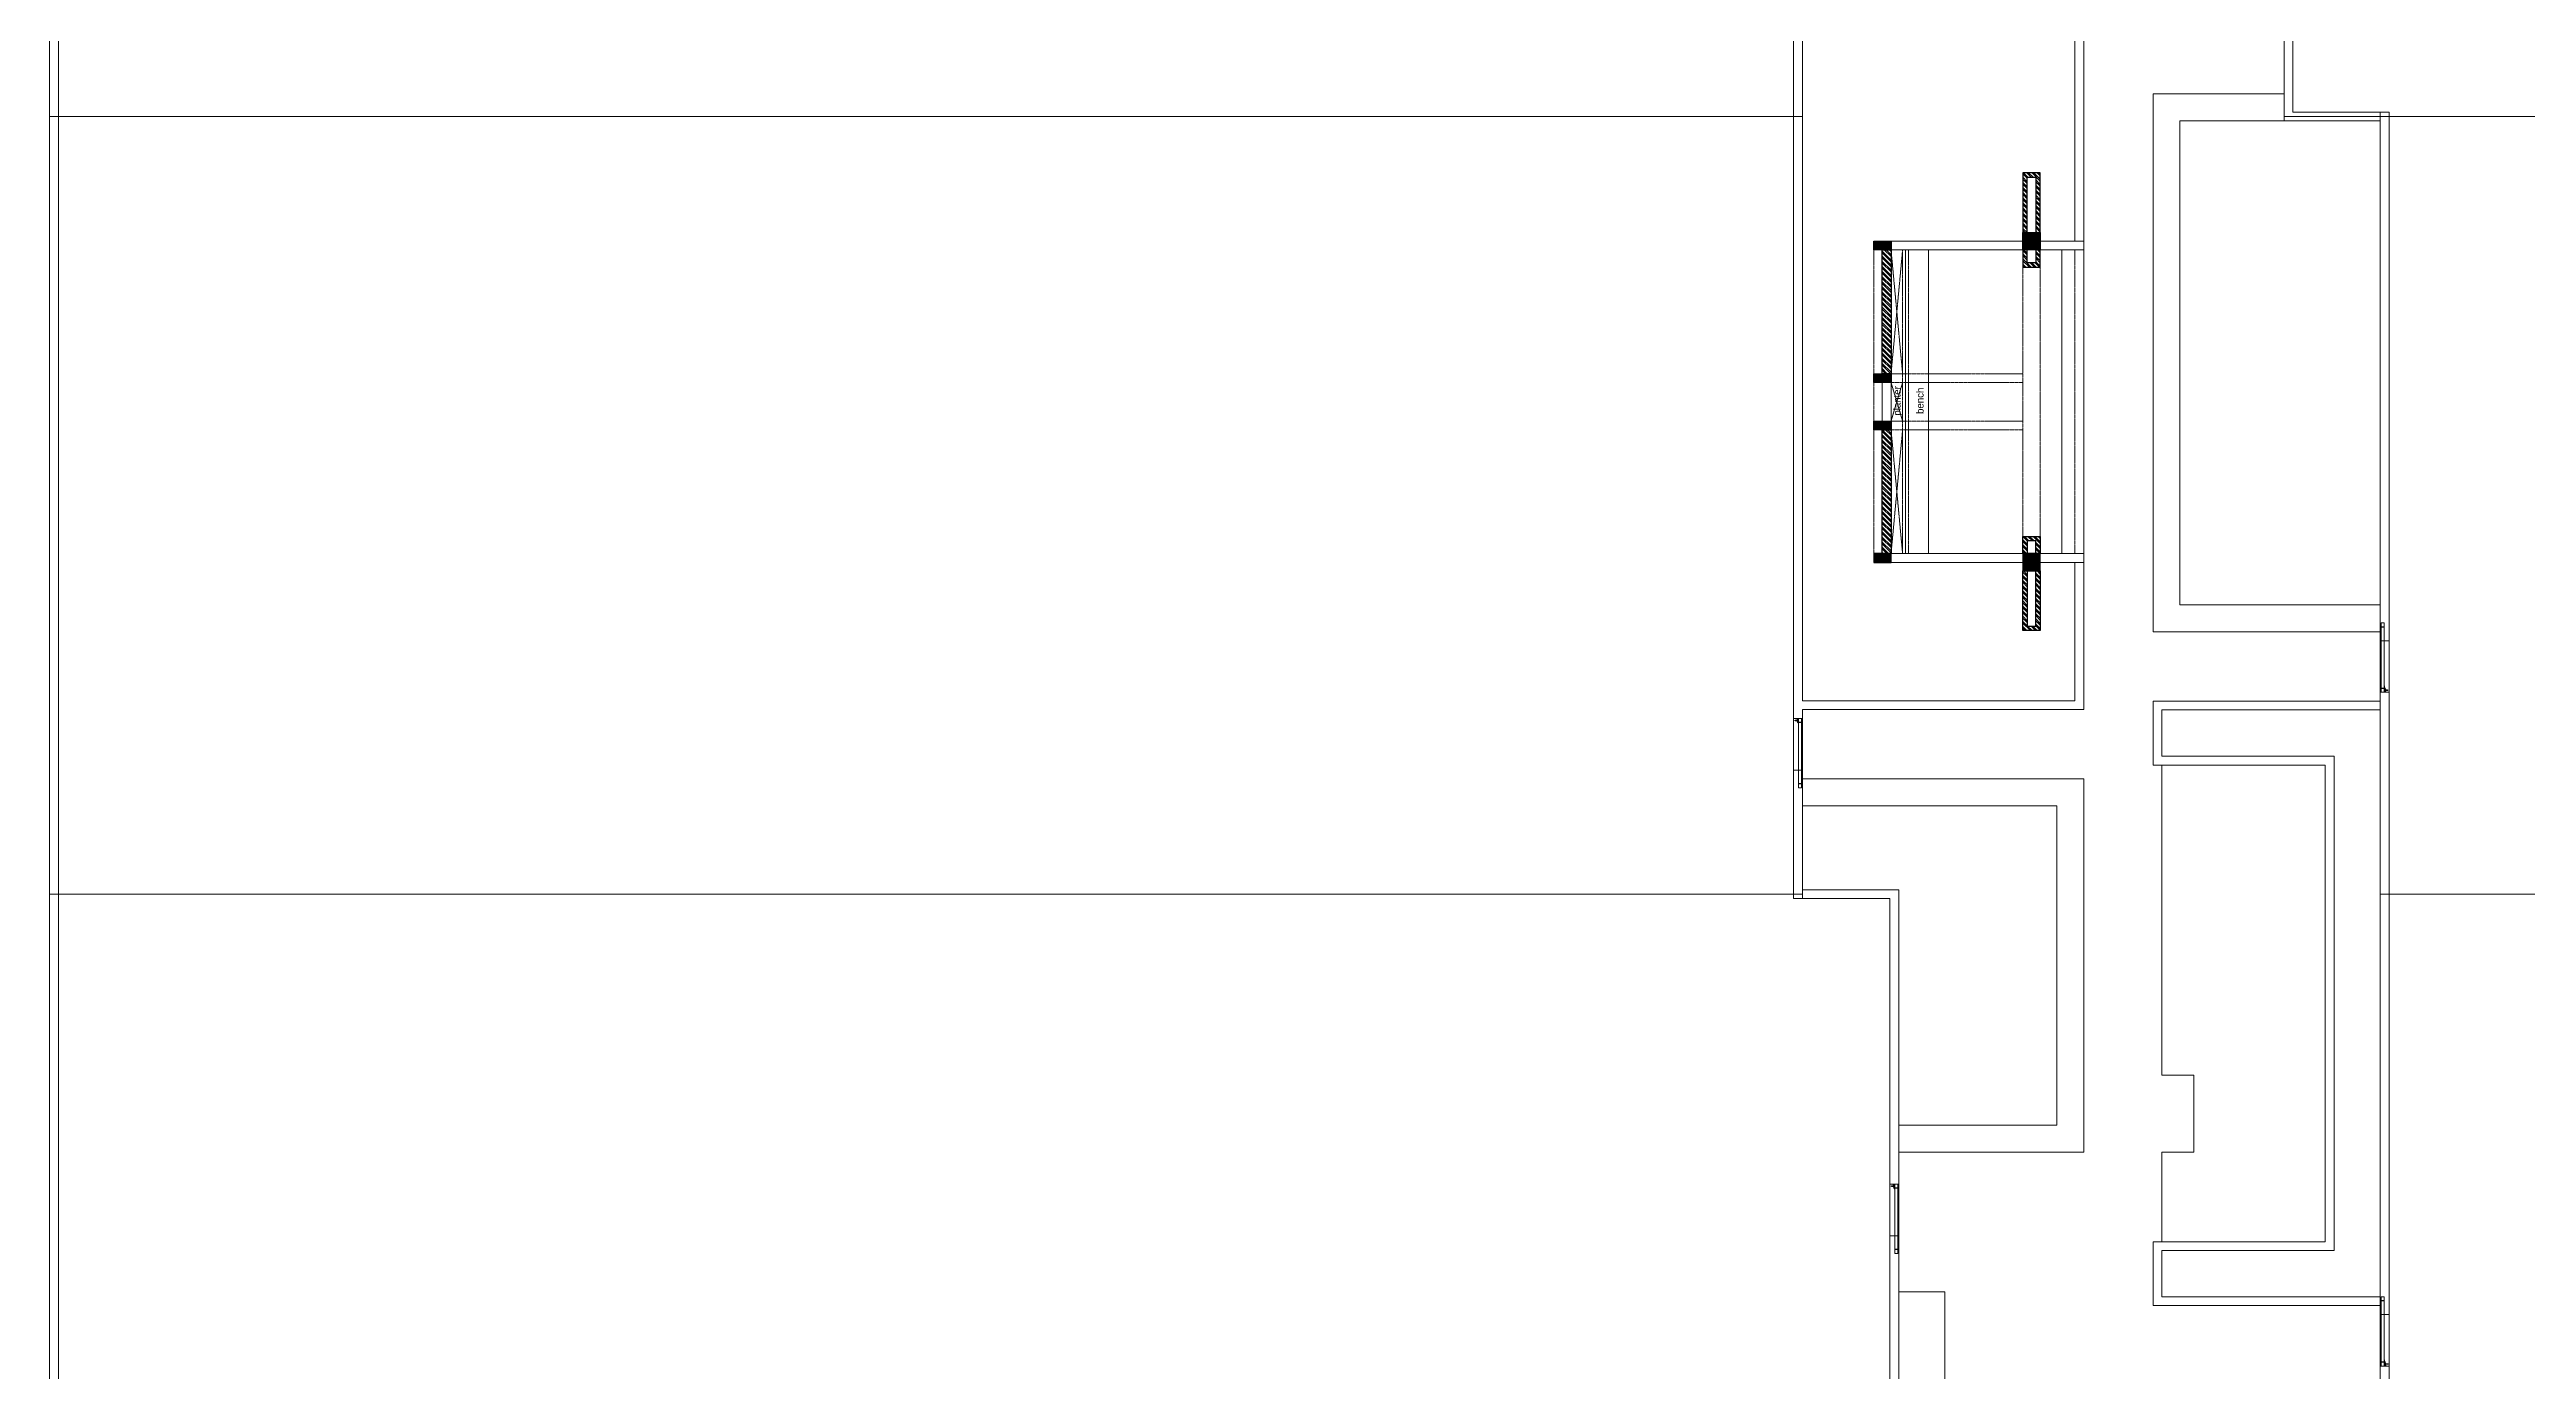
# Model space of a CAD drawing. Header units: metres. Extents: x 5205117 to 5948571, y 646915 to 1143748.
# Drawn here: x 5289847 to 5354140, y 934355 to 968665 of the extents above; entities that cross this region are included whole.
import ezdxf

# ---------------------------------------------------------------- set-up
doc = ezdxf.new("R2010")
doc.units = ezdxf.units.M
doc.header["$MEASUREMENT"] = 0
doc.linetypes.add('CONTINOUS', pattern=[0])
doc.linetypes.add('DASHED', pattern=[0.75, 0.5, -0.25])
for name, color, linetype, lineweight in [('A -Text-3', 20, 'Continuous', 0), ('A-Beam line', 2, 'DASHED', 5), ('A-Column', 191, 'CONTINOUS', 30), ('A-Cutout Above', 220, 'DASHED', 5), ('A-Door', 3, 'Continuous', 15), ('A-Elevation 1', 4, 'Continuous', 13), ('A-Elevation 2', 163, 'Continuous', 9), ('A-Elevation 3', 251, 'Continuous', 5), ('A-Wall', 34, 'Continuous', 30), ('H-Column', 191, 'Continuous', 5), ('H-Wall hatch', 33, 'Continuous', 0), ('PLOT', 7, 'Continuous', 5), ('road', 7, 'Continuous', 9)]:
    doc.layers.add(name, color=color, linetype=linetype, lineweight=lineweight)
doc.styles.get("Standard").update_dxf_attribs({"font": 'GOTHIC.TTF'})

# ---------------------------------------------------------------- blocks, each defined once
blk = doc.blocks.new('A$C7DF671ED')
at = {"layer": 'A-Door'}
for p, q in [((-8, 1699), (-9, 1698)), ((-9, 1698), (-9, 1697)), ((-9, 1697), (-9, 1696)), ((-9, 1696), (-9, 1695)), ((-9, 1695), (-9, 1693)), ((-9, 1693), (-8, 1693)), ((-7, 1700), (-8, 1699)), ((-7, 1698), (-8, 1698)), ((-8, 1698), (-8, 1698)), ((-8, 1698), (-8, 1697)), ((-8, 1697), (-8, 1697)), ((-8, 1697), (-8, 1697)), ((-8, 1697), (-8, 1697)), ((-8, 1697), (-8, 1696)), ((-8, 1696), (-8, 1696)), ((-8, 1696), (-8, 1695)), ((-8, 1696), (-8, 1696)), ((-8, 1696), (-8, 1696)), ((-8, 1696), (-8, 1696)), ((-8, 1695), (-8, 1695)), ((-8, 1695), (-8, 1695)), ((-8, 1695), (-8, 1695)), ((-8, 1695), (-8, 1694)), ((-8, 1694), (-8, 1694)), ((-8, 1694), (-8, 1694)), ((-7, 1694), (-8, 1694)), ((-8, 1693), (-7, 1692)), ((-6, 1700), (-7, 1700)), ((-6, 1699), (-7, 1699)), ((-7, 1699), (-7, 1698)), ((-7, 1698), (-7, 1698)), ((-7, 1698), (-7, 1698)), ((-7, 1698), (-7, 1698)), ((-7, 1698), (-7, 1698)), ((-7, 1694), (-7, 1693)), ((-7, 1694), (-7, 1694)), ((-7, 1693), (-7, 1693)), ((-7, 1693), (-7, 1693)), ((-7, 1693), (-7, 1693)), ((-7, 1693), (-7, 1693)), ((-7, 1693), (-6, 1693)), ((-7, 1692), (-6, 1691)), ((-5, 1700), (-6, 1700)), ((-6, 1699), (-6, 1699)), ((-5, 1699), (-6, 1699)), ((-6, 1699), (-6, 1699)), ((-6, 1699), (-6, 1699)), ((-6, 1699), (-6, 1699)), ((-6, 1693), (-6, 1692)), ((-6, 1693), (-6, 1693)), ((-6, 1693), (-6, 1693)), ((-6, 1693), (-6, 1693)), ((-6, 1692), (-5, 1692)), ((-6, 1691), (-5, 1691)), ((-5, 1738), (0, 1738)), ((-5, 1738), (-5, 1733)), ((-5, 1733), (0, 1733)), ((-5, 1733), (-5, 1723)), ((-5, 1723), (0, 1723)), ((-5, 1723), (-5, 1718)), ((-5, 1718), (0, 1718)), ((-5, 1709), (-5, 1718)), ((-5, 1709), (0, 1709)), ((-5, 1709), (-5, 1700)), ((-5, 1700), (0, 1700)), ((-3, 1700), (-5, 1700)), ((-4, 1699), (-5, 1699)), ((-5, 1699), (-5, 1699)), ((-5, 1699), (-5, 1699)), ((-5, 1699), (-5, 1699)), ((-5, 1692), (-5, 1692)), ((-5, 1692), (-5, 1692)), ((-5, 1692), (-5, 1692)), ((-5, 1692), (-4, 1692)), ((-5, 1691), (-3, 1691)), ((-5, 1691), (-5, 1683)), ((0, 1691), (-5, 1691)), ((0, 1683), (-5, 1683)), ((-5, 1683), (-5, 1674)), ((0, 1674), (-5, 1674)), ((-5, 1674), (-5, 1668)), ((0, 1668), (-5, 1668)), ((-5, 1668), (-5, 1659)), ((0, 1659), (-5, 1659)), ((-5, 1659), (-5, 1654)), ((0, 1654), (-5, 1654)), ((-4, 1699), (-4, 1699)), ((-4, 1699), (-4, 1699)), ((-4, 1699), (-4, 1699)), ((-3, 1699), (-4, 1699)), ((-4, 1699), (-4, 1699)), ((-4, 1692), (-3, 1693)), ((-4, 1692), (-4, 1692)), ((-4, 1692), (-4, 1692)), ((-4, 1692), (-4, 1692)), ((-2, 1700), (-3, 1700)), ((-3, 1699), (-3, 1699)), ((-3, 1699), (-3, 1699)), ((-2, 1698), (-3, 1699)), ((-3, 1699), (-3, 1699)), ((-3, 1699), (-3, 1699)), ((-3, 1693), (-3, 1693)), ((-3, 1693), (-3, 1693)), ((-3, 1693), (-3, 1693)), ((-3, 1693), (-3, 1693)), ((-3, 1693), (-2, 1693)), ((-3, 1691), (-2, 1692)), ((-1, 1699), (-2, 1700)), ((-2, 1697), (-2, 1698)), ((-2, 1698), (-2, 1698)), ((-2, 1698), (-2, 1698)), ((-2, 1698), (-2, 1698)), ((-2, 1698), (-2, 1698)), ((-2, 1698), (-2, 1698)), ((-1, 1697), (-2, 1697)), ((-2, 1694), (-1, 1695)), ((-2, 1693), (-2, 1694)), ((-2, 1694), (-2, 1694)), ((-2, 1694), (-2, 1694)), ((-2, 1694), (-2, 1694)), ((-2, 1694), (-2, 1694)), ((-2, 1692), (-1, 1693)), ((-2, 1693), (-2, 1693)), ((-2, 1693), (-2, 1693)), ((-1, 1698), (-1, 1699)), ((0, 1697), (-1, 1698)), ((-1, 1696), (-1, 1697)), ((-1, 1697), (-1, 1697)), ((-1, 1697), (-1, 1697)), ((-1, 1697), (-1, 1697)), ((-1, 1696), (-1, 1696)), ((-1, 1696), (-1, 1696)), ((-1, 1695), (-1, 1696)), ((-1, 1696), (-1, 1696)), ((-1, 1693), (0, 1695)), ((-1, 1695), (-1, 1695)), ((-1, 1695), (-1, 1695)), ((-1, 1695), (-1, 1695)), ((-1, 1695), (-1, 1695)), ((-1, 1693), (-1, 1693)), ((0, 1800), (74, 1800)), ((0, 1738), (0, 1800)), ((0, 1738), (0, 1733)), ((0, 1723), (0, 1733)), ((0, 1718), (0, 1723)), ((0, 1709), (0, 1718)), ((0, 1700), (0, 1709)), ((74, 1700), (0, 1700)), ((0, 1696), (0, 1700)), ((0, 1696), (0, 1697)), ((0, 1695), (0, 1696)), ((0, 1693), (0, 1696)), ((0, 1691), (0, 1693)), ((0, 1691), (74, 1691)), ((0, 1683), (0, 1691)), ((0, 1683), (0, 1674)), ((0, 1668), (0, 1674)), ((0, 1659), (0, 1668)), ((0, 1654), (0, 1659)), ((0, 1654), (0, 109)), ((74, 1700), (74, 1800)), ((74, 1691), (74, 165)), ((0, 109), (74, 109)), ((0, 0), (0, 100)), ((0, 100), (74, 100)), ((74, 0), (0, 0)), ((81, 165), (74, 165)), ((74, 165), (74, 156)), ((81, 156), (74, 156)), ((74, 118), (74, 156)), ((74, 118), (75, 118)), ((74, 118), (74, 118)), ((74, 118), (74, 118)), ((74, 118), (74, 118)), ((74, 118), (74, 118)), ((74, 118), (74, 118)), ((75, 118), (74, 118)), ((74, 118), (74, 112)), ((81, 112), (74, 112)), ((74, 109), (74, 112)), ((78, 102), (74, 109)), ((74, 109), (74, 109)), ((74, 109), (74, 109)), ((74, 67), (74, 100)), ((74, 67), (79, 67)), ((74, 39), (74, 67)), ((74, 0), (74, 39)), ((74, 39), (79, 39)), ((81, 118), (75, 118)), ((81, 95), (78, 102)), ((82, 113), (79, 118)), ((79, 67), (79, 60)), ((79, 60), (91, 60)), ((79, 48), (79, 56)), ((92, 56), (79, 56)), ((79, 55), (79, 55)), ((79, 55), (79, 55)), ((79, 51), (79, 55)), ((79, 51), (79, 55)), ((79, 55), (79, 55)), ((81, 55), (79, 55)), ((79, 51), (79, 51)), ((79, 51), (79, 51)), ((79, 51), (79, 51)), ((79, 51), (80, 51)), ((93, 48), (79, 48)), ((79, 39), (79, 45)), ((79, 45), (93, 45)), ((80, 51), (81, 51)), ((80, 51), (80, 51)), ((80, 51), (80, 51)), ((81, 165), (81, 156)), ((81, 156), (81, 123)), ((86, 125), (81, 123)), ((81, 123), (81, 118)), ((81, 112), (81, 118)), ((84, 88), (81, 95)), ((81, 55), (82, 55)), ((81, 55), (81, 55)), ((81, 51), (82, 51)), ((81, 51), (81, 51)), ((81, 51), (81, 51)), ((86, 106), (82, 113)), ((82, 55), (83, 55)), ((82, 55), (82, 55)), ((82, 51), (82, 51)), ((82, 51), (83, 51)), ((83, 55), (84, 55)), ((83, 51), (84, 51)), ((87, 81), (84, 88)), ((84, 55), (86, 55)), ((84, 55), (84, 55)), ((84, 51), (86, 51)), ((84, 51), (84, 51)), ((90, 118), (86, 125)), ((89, 99), (86, 106)), ((86, 55), (87, 55)), ((86, 55), (86, 55)), ((86, 51), (86, 51)), ((86, 51), (87, 51)), ((89, 73), (87, 81)), ((87, 55), (88, 55)), ((87, 51), (88, 51)), ((88, 55), (89, 55)), ((88, 55), (88, 55)), ((88, 51), (89, 51)), ((88, 51), (88, 51)), ((92, 91), (89, 99)), ((90, 66), (89, 73)), ((89, 55), (89, 51)), ((89, 55), (90, 55)), ((89, 51), (90, 51)), ((89, 12), (90, 17)), ((89, 12), (90, 8)), ((94, 110), (90, 118)), ((91, 60), (90, 66)), ((90, 55), (91, 55)), ((90, 55), (90, 55)), ((90, 55), (90, 55)), ((91, 51), (90, 51)), ((90, 51), (90, 51)), ((90, 51), (90, 51)), ((90, 17), (92, 20)), ((92, 5), (90, 8)), ((91, 60), (110, 60)), ((91, 55), (91, 55)), ((92, 55), (91, 55)), ((92, 51), (91, 51)), ((91, 51), (91, 51)), ((95, 83), (92, 91)), ((92, 56), (93, 56)), ((92, 55), (92, 56)), ((92, 55), (92, 55)), ((94, 55), (92, 55)), ((92, 55), (92, 55)), ((93, 51), (92, 55)), ((92, 51), (92, 51)), ((93, 51), (92, 51)), ((92, 20), (94, 22)), ((95, 2), (92, 5)), ((93, 56), (94, 56)), ((93, 50), (93, 51)), ((94, 51), (93, 51)), ((93, 48), (93, 50)), ((93, 48), (111, 48)), ((93, 43), (93, 45)), ((93, 45), (112, 45)), ((94, 35), (93, 43)), ((98, 102), (94, 110)), ((94, 56), (95, 56)), ((94, 51), (94, 55)), ((95, 55), (94, 55)), ((94, 55), (94, 55)), ((94, 55), (94, 55)), ((94, 55), (94, 55)), ((95, 51), (94, 51)), ((94, 51), (94, 51)), ((94, 51), (94, 51)), ((94, 51), (94, 51)), ((94, 22), (94, 35)), ((94, 22), (95, 23)), ((94, 17), (94, 22)), ((112, 17), (94, 17)), ((97, 75), (95, 83)), ((95, 56), (96, 56)), ((97, 55), (95, 55)), ((97, 51), (95, 51)), ((95, 23), (98, 25)), ((98, 0), (95, 2)), ((96, 56), (96, 56)), ((96, 56), (96, 56)), ((96, 56), (96, 56)), ((97, 56), (96, 56)), ((99, 68), (97, 75)), ((97, 56), (99, 56)), ((97, 55), (97, 55)), ((98, 55), (97, 55)), ((97, 55), (97, 55)), ((97, 51), (97, 51)), ((98, 51), (97, 51)), ((97, 51), (97, 51)), ((101, 94), (98, 102)), ((98, 55), (98, 55)), ((99, 55), (98, 55)), ((98, 51), (98, 51)), ((98, 51), (99, 51)), ((103, 26), (98, 25)), ((101, 60), (99, 68)), ((99, 56), (99, 56)), ((102, 56), (99, 56)), ((100, 55), (99, 55)), ((99, 51), (100, 51)), ((100, 55), (100, 51)), ((100, 55), (100, 55)), ((100, 55), (100, 55)), ((100, 55), (100, 55)), ((100, 55), (100, 55)), ((100, 55), (111, 55)), ((100, 51), (100, 51)), ((100, 51), (100, 51)), ((100, 51), (100, 51)), ((100, 51), (100, 51)), ((111, 51), (100, 51)), ((104, 86), (101, 94)), ((102, 51), (101, 56)), ((102, 56), (103, 56)), ((102, 48), (102, 51)), ((102, 43), (102, 45)), ((103, 35), (102, 43)), ((103, 56), (111, 56)), ((103, 35), (103, 17)), ((107, 25), (103, 26)), ((107, 78), (104, 86)), ((109, 69), (107, 78)), ((111, 23), (107, 25)), ((107, 0), (111, 2)), ((110, 61), (109, 69)), ((110, 60), (110, 61)), ((110, 60), (163, 60)), ((111, 55), (111, 56)), ((111, 56), (163, 56)), ((113, 55), (111, 55)), ((111, 55), (111, 55)), ((111, 52), (111, 55)), ((111, 51), (111, 52)), ((113, 51), (111, 51)), ((111, 51), (111, 51)), ((111, 48), (111, 51)), ((111, 48), (163, 48)), ((112, 22), (111, 23)), ((111, 2), (114, 5)), ((112, 44), (112, 45)), ((112, 45), (163, 45)), ((112, 35), (112, 44)), ((112, 22), (112, 35)), ((114, 20), (112, 22)), ((112, 21), (112, 22)), ((112, 17), (112, 19)), ((115, 55), (113, 55)), ((115, 51), (113, 51)), ((115, 17), (114, 20)), ((114, 5), (115, 8)), ((115, 55), (115, 55)), ((115, 55), (115, 51)), ((115, 55), (115, 55)), ((115, 55), (115, 55)), ((115, 55), (115, 55)), ((116, 55), (115, 55)), ((115, 51), (115, 51)), ((116, 51), (115, 51)), ((115, 51), (115, 51)), ((115, 51), (115, 51)), ((115, 51), (115, 51)), ((115, 17), (116, 12)), ((115, 8), (116, 12)), ((116, 55), (116, 55)), ((116, 55), (116, 51)), ((116, 55), (116, 55)), ((116, 55), (116, 55)), ((117, 55), (116, 55)), ((116, 51), (116, 51)), ((116, 51), (116, 51)), ((116, 51), (116, 51)), ((117, 51), (116, 51)), ((141, 55), (117, 55)), ((117, 51), (149, 51)), ((141, 55), (141, 55)), ((149, 55), (141, 55)), ((149, 55), (149, 51)), ((153, 55), (149, 55)), ((157, 51), (149, 51)), ((153, 55), (153, 55)), ((157, 55), (153, 55)), ((157, 51), (157, 55)), ((157, 55), (163, 55)), ((157, 51), (163, 51)), ((163, 60), (163, 60)), ((163, 60), (164, 60)), ((163, 60), (163, 60)), ((163, 56), (163, 55)), ((163, 55), (163, 51)), ((163, 55), (166, 55)), ((163, 51), (163, 48)), ((163, 51), (166, 51)), ((163, 45), (163, 45)), ((163, 45), (163, 45)), ((163, 45), (164, 45)), ((164, 60), (164, 59)), ((164, 59), (165, 59)), ((164, 59), (164, 59)), ((164, 45), (165, 46)), ((164, 45), (164, 45)), ((164, 45), (164, 45)), ((165, 59), (165, 59)), ((165, 59), (165, 58)), ((165, 58), (165, 58)), ((165, 58), (165, 58)), ((165, 58), (166, 57)), ((165, 47), (166, 47)), ((165, 46), (165, 47)), ((165, 47), (165, 47)), ((165, 46), (165, 46)), ((165, 46), (165, 46)), ((166, 57), (166, 57)), ((166, 57), (166, 55)), ((166, 55), (166, 51)), ((166, 55), (167, 55)), ((166, 51), (166, 48)), ((166, 51), (167, 51)), ((166, 48), (166, 47)), ((167, 55), (167, 55)), ((167, 55), (167, 51)), ((167, 55), (167, 55)), ((167, 55), (167, 55)), ((171, 55), (167, 55)), ((167, 51), (167, 51)), ((167, 51), (167, 51)), ((167, 51), (167, 51)), ((167, 51), (176, 51)), ((172, 55), (171, 55)), ((172, 55), (173, 55)), ((173, 55), (173, 55)), ((175, 55), (173, 55)), ((176, 55), (175, 55)), ((175, 55), (175, 55)), ((176, 55), (176, 51)), ((178, 55), (176, 55)), ((176, 55), (176, 55)), ((178, 51), (176, 51)), ((178, 55), (179, 55)), ((179, 51), (178, 51)), ((179, 55), (180, 55)), ((180, 51), (179, 51)), ((180, 55), (180, 55)), ((180, 55), (180, 55)), ((180, 55), (181, 55)), ((180, 51), (180, 51)), ((180, 51), (180, 51)), ((181, 51), (180, 51)), ((181, 55), (181, 55)), ((181, 51), (181, 55)), ((181, 51), (181, 51)), ((98, 0), (103, -1)), ((107, 0), (103, -1))]:
    blk.add_line(p, q, dxfattribs=at)

msp = doc.modelspace()

# ---------------------------------------------------------------- hatches: boundary and pattern name
at = {"layer": 'H-Column', "ltscale": 5}
h = msp.add_hatch(dxfattribs=at)
h.set_pattern_fill('ANSI31', color=256, scale=150, angle=90)
h.set_pattern_definition([(135, (5434972.392, 325009.749), (-13.25825215, -13.25825215), [])])
h.paths.add_polyline_path([(5341066.9, 963460.1), (5341066.9, 963910.1), (5341516.9, 963910.1), (5341516.9, 963460.1)])
h = msp.add_hatch(dxfattribs=at)
h.set_pattern_fill('ANSI31', color=256, scale=150, angle=90)
h.set_pattern_definition([(135, (5335346.874, 886125.267), (-13.258252, -13.258252), [])])
h.paths.add_polyline_path([(5341066.9, 955570.1), (5341066.9, 955120.1), (5341516.9, 955120.1), (5341516.9, 955570.1)])
h.paths.add_polyline_path([(5337196.9, 955340.1), (5337646.9, 955340.1), (5337646.9, 955570.1), (5337196.9, 955570.1)])
h.paths.add_polyline_path([(5337196.9, 963690.1), (5337646.9, 963690.1), (5337646.9, 963460.1), (5337196.9, 963460.1)])
h.paths.add_polyline_path([(5337196.9, 960245.1), (5337646.9, 960245.1), (5337646.9, 960015.1), (5337196.9, 960015.1)])
h.paths.add_polyline_path([(5337196.9, 959015.1), (5337646.9, 959015.1), (5337646.9, 958785.1), (5337196.9, 958785.1)])
at = {"layer": 'H-Wall hatch', "ltscale": 5}
h = msp.add_hatch(dxfattribs=at)
h.set_pattern_fill('ANSI32', color=256, scale=250, angle=90)
h.set_pattern_definition([(135, (5465220.28, 153707.21), (-66.291261, -66.291261), []), (135, (5465220.28, 153751.41), (-66.291261, -66.291261), [])])
h.paths.add_polyline_path([(5337416.9, 963460.1), (5337646.9, 963460.1), (5337646.9, 960245.1), (5337416.9, 960245.1)])
h.paths.add_polyline_path([(5337416.9, 958785.1), (5337646.9, 958785.1), (5337646.9, 955570.1), (5337416.9, 955570.1)])
h.paths.add_polyline_path([(5341181.9, 955120.1), (5341181.9, 953685.1), (5341401.9, 953685.1), (5341401.9, 955120.1), (5341516.9, 955120.1), (5341516.9, 953570.1), (5341066.9, 953570.1), (5341066.9, 955120.1)])
h.paths.add_polyline_path([(5341066.9, 955570.1), (5341066.9, 956020.1), (5341516.9, 956020.1), (5341516.9, 955570.1), (5341401.9, 955570.1), (5341401.9, 955905.1), (5341181.9, 955905.1), (5341181.9, 955570.1)])
h.paths.add_polyline_path([(5341066.9, 963460.1), (5341066.9, 963010.1), (5341516.9, 963010.1), (5341516.9, 963460.1), (5341401.9, 963460.1), (5341401.9, 963125.1), (5341181.9, 963125.1), (5341181.9, 963460.1)])
h.paths.add_polyline_path([(5341181.9, 963910.1), (5341181.9, 965345.1), (5341401.9, 965345.1), (5341401.9, 963910.1), (5341516.9, 963910.1), (5341516.9, 965460.1), (5341066.9, 965460.1), (5341066.9, 963910.1)])

# ---------------------------------------------------------------- linework, layer by layer
at = {"layer": 'A-Beam line', "ltscale": 5}
for points in [[(5337646.9, 960245.1), (5337646.9, 963460.1), (5337196.9, 963460.1), (5337196.9, 960245.1)], [(5337646.9, 963460.1), (5337646.9, 963690.1), (5341066.9, 963690.1), (5341066.9, 963460.1)], [(5337946.9, 955570.1), (5337946.9, 963460.1), (5338096.9, 963460.1), (5338096.9, 955570.1)], [(5341066.9, 955570.1), (5341066.9, 963460.1), (5341516.9, 963460.1), (5341516.9, 955570.1)], [(5341516.9, 963460.1), (5341516.9, 963690.1), (5342646.9, 963690.1), (5342646.9, 963460.1)], [(5342646.9, 955570.1), (5342646.9, 963460.1), (5342416.9, 963460.1), (5342416.9, 955570.1)], [(5337196.9, 959015.1), (5337196.9, 960015.1), (5337646.9, 960015.1), (5337646.9, 959015.1)], [(5337646.9, 960015.1), (5337646.9, 960245.1), (5341066.9, 960245.1), (5341066.9, 960015.1)], [(5337196.9, 955570.1), (5337196.9, 958785.1), (5337646.9, 958785.1), (5337646.9, 955570.1)], [(5337646.9, 958785.1), (5337646.9, 959015.1), (5341066.9, 959015.1), (5341066.9, 958785.1)], [(5337646.9, 955570.1), (5337646.9, 955340.1), (5341066.9, 955340.1), (5341066.9, 955570.1)], [(5341516.9, 955340.1), (5341516.9, 955570.1), (5342646.9, 955570.1), (5342646.9, 955340.1)]]:
    msp.add_lwpolyline(points, close=True, dxfattribs=at)
at = {"layer": 'A-Column', "ltscale": 5}
for points in [[(5341066.9, 963460.1), (5341066.9, 963910.1), (5341516.9, 963910.1), (5341516.9, 963460.1)], [(5337196.9, 963690.1), (5337646.9, 963690.1), (5337646.9, 963460.1), (5337196.9, 963460.1)], [(5337196.9, 960245.1), (5337646.9, 960245.1), (5337646.9, 960015.1), (5337196.9, 960015.1)], [(5337196.9, 959015.1), (5337646.9, 959015.1), (5337646.9, 958785.1), (5337196.9, 958785.1)], [(5337196.9, 955340.1), (5337646.9, 955340.1), (5337646.9, 955570.1), (5337196.9, 955570.1)], [(5341066.9, 955570.1), (5341066.9, 955120.1), (5341516.9, 955120.1), (5341516.9, 955570.1)]]:
    msp.add_lwpolyline(points, close=True, dxfattribs=at)
at = {"layer": 'A-Cutout Above', "ltscale": 5}
for p, q in [((5337946.9, 960245.1), (5337646.9, 963460.1)), ((5337646.9, 960245.1), (5337946.9, 963460.1)), ((5337646.9, 959015.1), (5337946.9, 960015.1)), ((5337946.9, 959015.1), (5337646.9, 960015.1)), ((5337946.9, 955570.1), (5337646.9, 958785.1)), ((5337646.9, 955570.1), (5337946.9, 958785.1))]:
    msp.add_line(p, q, dxfattribs=at)
at = {"layer": 'A-Elevation 1'}
for p, q in [((5350346.9, 966810.1), (5350346.9, 967040.1)), ((5335346.9, 946840.1), (5335346.9, 946610.1)), ((5337846.9, 946610.1), (5337846.9, 946610.1))]:
    msp.add_line(p, q, dxfattribs=at)
at = {"layer": 'A-Elevation 1', "ltscale": 5}
msp.add_lwpolyline([(5335346.9, 972590.1), (5342416.9, 972590.3), (5342416.9, 963690.1), (5341516.9, 963690.1), (5341516.9, 963460.1), (5342646.9, 963460.1), (5342646.9, 972820.3), (5335346.9, 972820.3), (5335346.9, 973050.1), (5335116.9, 973050.1), (5335116.9, 951290.1), (5335346.9, 951290.1), (5335346.9, 951520.1), (5342646.9, 951520.1), (5342646.9, 955570.1), (5341516.9, 955570.1), (5341516.9, 955340.1), (5342416.9, 955340.1), (5342416.9, 951750.1), (5335346.9, 951750.1), (5335346.9, 972590.1)], dxfattribs=at)
at = {"layer": 'A-Elevation 1'}
for points in [[(5350576.9, 953310.1), (5350576.9, 967040.1), (5348076.9, 967040.1), (5348076.9, 969820.1), (5347846.9, 969820.1), (5347846.9, 966810.1), (5350346.9, 966810.1), (5350346.9, 953310.1)], [(5337846.9, 939195.1), (5337846.9, 946840.1), (5335346.9, 946840.1), (5335346.9, 949950.1), (5335116.9, 949950.1), (5335116.9, 946610.1), (5337616.9, 946610.1), (5337616.9, 939195.1)], [(5352846.9, 922370.1), (5348916.9, 922370.1), (5348916.9, 926640.1), (5350346.9, 926640.1), (5350346.9, 934470.1), (5350576.9, 934470.1), (5350576.9, 926640.1), (5353076.9, 926640.1), (5353076.9, 912875.1), (5352846.9, 912875.1)]]:
    msp.add_lwpolyline(points, close=True, dxfattribs=at)
at = {"layer": 'A-Elevation 1', "ltscale": 5, "flags": 128}
for points in [[(5337646.9, 963460.1), (5341066.9, 963460.1), (5341066.9, 963690.1), (5337646.9, 963690.1)], [(5337416.9, 960015.1), (5337646.9, 960015.1), (5337646.9, 959015.1), (5337416.9, 959015.1)], [(5337646.9, 955570.1), (5341066.9, 955570.1), (5341066.9, 955340.1), (5337646.9, 955340.1)], [(5350346.9, 951970.1), (5350576.9, 951970.1), (5350576.9, 935810.1), (5350346.9, 935810.1)]]:
    msp.add_lwpolyline(points, close=True, dxfattribs=at)
for points in [[(5338021.9, 955570.1), (5338021.9, 963460.1)], [(5338621.9, 955570.1), (5338621.9, 963460.1)]]:
    msp.add_lwpolyline(points, dxfattribs=at)
at = {"layer": 'A-Elevation 1'}
for points in [[(5335346.9, 949950.1), (5335116.9, 949950.1)], [(5337846.9, 926410.1), (5337846.9, 937855.1), (5337616.9, 937855.1), (5337616.9, 926640.1), (5335116.9, 926640.1), (5335116.9, 921160.1), (5335346.9, 921160.1), (5335346.9, 926410.1), (5337846.9, 926410.1)]]:
    msp.add_lwpolyline(points, dxfattribs=at)
at = {"layer": 'A-Elevation 2', "ltscale": 5, "flags": 128}
for points in [[(5347846.9, 967510.1), (5344446.9, 967510.1), (5344446.9, 953540.1), (5350346.9, 953540.1)], [(5347846.9, 966810.1), (5345146.9, 966810.1), (5345146.9, 954240.1), (5350346.9, 954240.1)], [(5337846.9, 940025.1), (5342646.9, 940025.1), (5342646.9, 949720.1), (5335346.9, 949720.1)], [(5337846.9, 940725.1), (5341946.9, 940725.1), (5341946.9, 949020.1), (5335346.9, 949020.1)]]:
    msp.add_lwpolyline(points, dxfattribs=at)
at = {"layer": 'A-Elevation 2', "ltscale": 5}
for points in [[(5350346.9, 936040.1), (5344446.9, 936040.1), (5344446.9, 937700.1), (5348916.9, 937700.1), (5348916.9, 950080.1), (5344446.9, 950080.1), (5344446.9, 951740.1), (5350346.9, 951740.1)], [(5350346.9, 951510.1), (5344676.9, 951510.1), (5344676.9, 950310.1), (5349146.9, 950310.1), (5349146.9, 937470.1), (5344676.9, 937470.1), (5344676.9, 936270.1), (5350346.9, 936270.1)]]:
    msp.add_lwpolyline(points, dxfattribs=at)
at = {"layer": 'A-Elevation 3', "ltscale": 5}
for p, q in [((5342081.9, 955570.1), (5342081.9, 963460.1)), ((5342646.9, 955570.1), (5342646.9, 963460.1)), ((5350346.9, 953310.1), (5350346.9, 951970.1)), ((5350576.9, 953310.1), (5350576.9, 951970.1)), ((5335116.9, 951290.1), (5335116.9, 949950.1)), ((5335346.9, 951290.1), (5335346.9, 949950.1)), ((5337616.9, 939195.1), (5337616.9, 937855.1)), ((5337846.9, 939195.1), (5337846.9, 937855.1)), ((5350346.9, 935810.1), (5350346.9, 934470.1)), ((5350576.9, 935810.1), (5350576.9, 934470.1))]:
    msp.add_line(p, q, dxfattribs=at)
at = {"layer": 'A-Elevation 3', "ltscale": 5, "flags": 128}
for points in [[(5344676.9, 937700.1), (5344676.9, 940025.1), (5345506.9, 940025.1), (5345506.9, 942025.1), (5344676.9, 942025.1), (5344676.9, 950080.1)], [(5335346.9, 921390.1), (5339046.9, 921390.1), (5339046.9, 936395.1), (5337846.9, 936395.1)]]:
    msp.add_lwpolyline(points, dxfattribs=at)
at = {"layer": 'A-Wall', "ltscale": 5, "flags": 128}
for points in [[(5341181.9, 963910.1), (5341181.9, 965345.1), (5341401.9, 965345.1), (5341401.9, 963910.1), (5341516.9, 963910.1), (5341516.9, 965460.1), (5341066.9, 965460.1), (5341066.9, 963910.1)], [(5337416.9, 963460.1), (5337646.9, 963460.1), (5337646.9, 960245.1), (5337416.9, 960245.1)], [(5341066.9, 963460.1), (5341066.9, 963010.1), (5341516.9, 963010.1), (5341516.9, 963460.1), (5341401.9, 963460.1), (5341401.9, 963125.1), (5341181.9, 963125.1), (5341181.9, 963460.1)], [(5337416.9, 958785.1), (5337646.9, 958785.1), (5337646.9, 955570.1), (5337416.9, 955570.1)], [(5341066.9, 955570.1), (5341066.9, 956020.1), (5341516.9, 956020.1), (5341516.9, 955570.1), (5341401.9, 955570.1), (5341401.9, 955905.1), (5341181.9, 955905.1), (5341181.9, 955570.1)], [(5341181.9, 955120.1), (5341181.9, 953685.1), (5341401.9, 953685.1), (5341401.9, 955120.1), (5341516.9, 955120.1), (5341516.9, 953570.1), (5341066.9, 953570.1), (5341066.9, 955120.1)]]:
    msp.add_lwpolyline(points, close=True, dxfattribs=at)
at = {"layer": 'PLOT', "ltscale": 0.5}
for p, q in [((5289846.9, 1009459.9), (5289846.9, 923180.3)), ((5290076.9, 1007210.3), (5290076.9, 926640.3)), ((5289846.9, 966925.3), (5335346.9, 966925.3)), ((5350346.9, 966925.3), (5395846.9, 966925.3)), ((5289846.9, 946725.3), (5335346.9, 946725.3)), ((5350346.9, 946725.3), (5395846.9, 946725.3))]:
    msp.add_line(p, q, dxfattribs=at)
at = {"layer": 'road', "ltscale": 0.5}
msp.add_lwpolyline([(5352846.9, 884625.3), (5352846.9, 926525.3), (5350346.9, 926525.3), (5350346.9, 966925.3), (5347846.9, 966925.3), (5347846.9, 987125.3), (5352846.9, 987125.3), (5352846.9, 1007325.3), (5350346.9, 1007325.3), (5350346.9, 1027525.3), (5347846.9, 1027525.3), (5347846.9, 1047125.3), (5350346.9, 1047125.3), (5350346.9, 1089194.5)], dxfattribs=at)

# ---------------------------------------------------------------- block references
at = {"layer": 'A-Door'}
for p in [(5350371.9, 951970.1), (5350371.9, 934470.1)]:
    msp.add_blockref('A$C7DF671ED', p, dxfattribs=at)
at = {"layer": 'A-Door', "rotation": 180}
for p in [(5335321.9, 951290.1), (5337821.9, 939195.1)]:
    msp.add_blockref('A$C7DF671ED', p, dxfattribs=at)

# ---------------------------------------------------------------- texts
at = {"layer": 'A -Text-3', "char_height": 187.5, "width": 869.603, "attachment_point": 5, "rotation": 90}
for s, insert in [('planter', (5337830.3, 959537.5)), ('bench', (5338398.3, 959540.2))]:
    msp.add_mtext(s, dxfattribs=dict(at, insert=insert))

doc.saveas('drawing.dxf')
